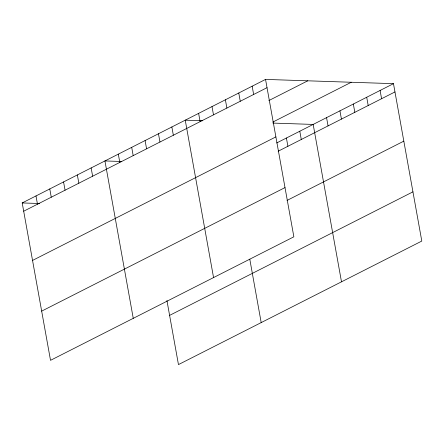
<?xml version="1.0" encoding="UTF-8"?>
<svg xmlns="http://www.w3.org/2000/svg" width="444" height="444" viewBox="0 0 444 444"><rect width="100%" height="100%" fill="white"/><g stroke="black" fill="none" stroke-linecap="round" stroke-linejoin="round"><path stroke-width="0.67" d="M265.54 79.409L293.861 236.807L50.522 360.339L22.2 202.941L265.54 79.409L393.478 83.661L421.8 241.059L178.46 364.591L166.927 300.505M23.687 211.211L267.027 87.679M268.825 100.577L307.759 80.814M272.783 122.1L351.26 82.262M32.545 260.423L275.879 136.891M276.679 142.957L393.478 83.661M278.166 151.226L394.966 91.93M41.664 311.127L285.004 187.596M287.018 200.438L403.824 141.142M169.608 315.379L412.948 191.847M202.664 120.757L185.237 120.174L213.558 277.572M272.966 123.093L313.175 124.425L341.497 281.823M121.689 161.494L104.934 160.939L133.256 318.337M22.2 202.941L39.627 203.519M380.097 90.459L381.585 98.723M366.711 97.253L368.198 105.522M353.33 104.046L354.817 112.315M339.943 110.839L341.43 119.109M326.562 117.632L328.049 125.902M299.794 131.219L301.282 139.488M286.408 138.017L287.901 146.287M252.153 86.203L253.646 94.472M238.772 93.001L240.26 101.271M225.391 99.795L226.878 108.064M249.789 259.179L261.194 322.588M212.004 106.588L213.492 114.857M198.623 113.381L200.111 121.65M171.856 126.967L173.343 135.237M158.469 133.766L159.957 142.03M145.088 140.559L146.576 148.829M131.702 147.353L133.189 155.622M118.32 154.146L119.808 162.415M91.148 167.937L92.635 176.207M77.356 174.942L78.843 183.211M63.57 181.94L65.057 190.21M49.778 188.939L51.265 197.208M35.992 195.937L37.479 204.207"/></g></svg>
